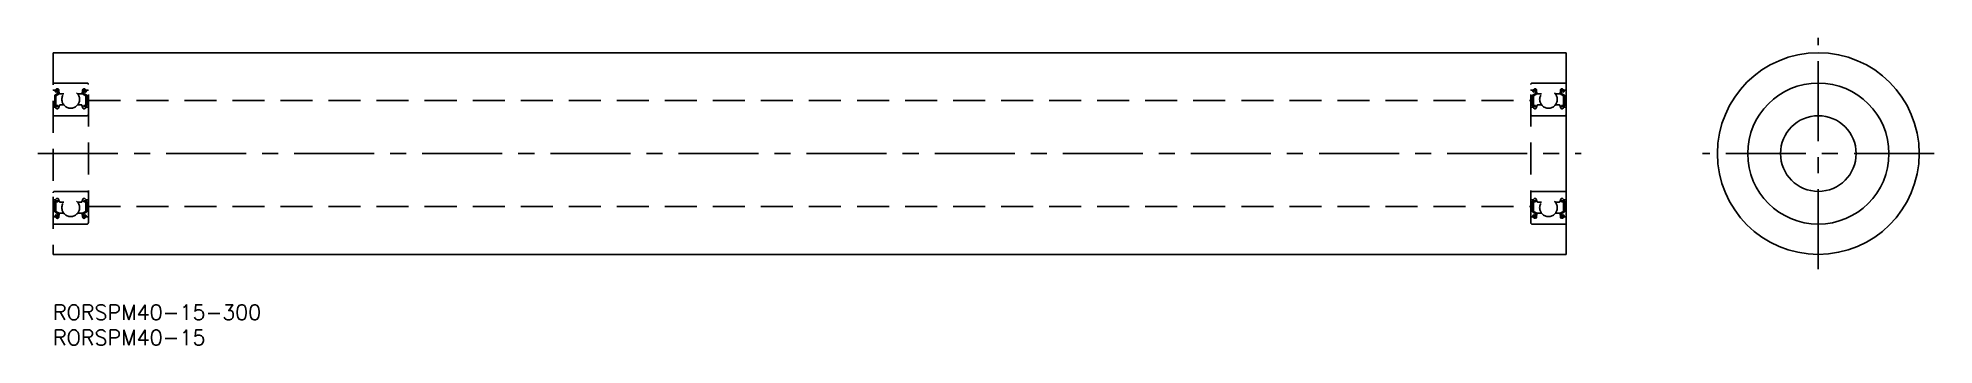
# Model space of a CAD drawing. Extents: x -3 to 373, y -8 to 53.
import ezdxf

# ---------------------------------------------------------------- set-up
doc = ezdxf.new("R2010")
doc.units = 0
doc.header["$LTSCALE"] = 0.5
doc.linetypes.add('CENTER', pattern=[50.8, 31.75, -6.35, 6.35, -6.35])
doc.linetypes.add('DASHED', pattern=[19.05, 12.7, -6.35])
for name, color, linetype in [('MSM_CENTER', 1, 'CENTER'), ('MSM_CONTINUOUS', 7, 'CONTINUOUS'), ('MSM_DASHED', 4, 'DASHED'), ('MSM_PART_NUMBER', 7, 'CONTINUOUS')]:
    doc.layers.add(name, color=color, linetype=linetype)
doc.styles.get("Standard").update_dxf_attribs({"font": 'txt.shx', "height": 3, "bigfont": 'bigfont.shx'})

# ---------------------------------------------------------------- blocks, each defined once
blk = doc.blocks.new('*U17')
at = {"layer": 'MSM_PART_NUMBER'}
blk.add_text('RORSPM40-15-300', height=3, dxfattribs=at).set_placement((0, -3))
blk = doc.blocks.new('*U18')
at = {"layer": 'MSM_PART_NUMBER'}
blk.add_text('RORSPM40-15', height=3, dxfattribs=at).set_placement((0, -8))

msp = doc.modelspace()

# ---------------------------------------------------------------- linework, layer by layer
at = {"layer": 'MSM_CENTER'}
for p, q in [((350, 7.05), (350, 52.95)), ((-3, 30), (303, 30)), ((372.95, 30), (327.05, 30))]:
    msp.add_line(p, q, dxfattribs=at)
at = {"layer": 'MSM_CONTINUOUS'}
for p, q in [((0, 50), (300, 50)), ((300, 50), (300, 10)), ((0, 10), (300, 10))]:
    msp.add_line(p, q, dxfattribs=at)
for radius in [20, 14, 7.5]:
    msp.add_circle((350, 30), radius, dxfattribs=at)
at = {"layer": 'MSM_DASHED'}
for p, q in [((0, 50), (0, 10)), ((0.1, 42.55), (0.46, 42.55)), ((6.7, 44), (0.3, 44)), ((0.98, 41.95), (0.33, 41.57)), ((0.33, 41.57), (0.33, 39.55)), ((0.45, 42.54), (0.62, 42.74)), ((0.6, 42.12), (0.46, 42.27)), ((1.18, 41.83), (0.53, 41.46)), ((0.53, 41.46), (0.53, 39.55)), ((0.6, 42.41), (0.77, 42.61)), ((0.74, 42.27), (0.6, 42.41)), ((0.6, 42.12), (0.74, 42.27)), ((0.95, 42.55), (0.98, 41.95)), ((1.15, 42.57), (1.2, 41.94)), ((1.18, 42.2), (1.18, 41.83)), ((2.14, 41.85), (1.3, 41.85)), ((4.86, 41.85), (5.7, 41.85)), ((5.85, 42.57), (5.8, 41.94)), ((5.82, 42.2), (5.82, 41.83)), ((5.82, 41.83), (6.47, 41.46)), ((6.05, 42.55), (6.02, 41.95)), ((6.02, 41.95), (6.67, 41.57)), ((6.4, 42.41), (6.23, 42.61)), ((6.26, 42.27), (6.4, 42.41)), ((6.4, 42.12), (6.26, 42.27)), ((6.55, 42.54), (6.38, 42.74)), ((6.4, 42.12), (6.54, 42.27)), ((6.47, 41.46), (6.47, 39.55)), ((6.9, 42.55), (6.54, 42.55)), ((6.67, 41.57), (6.67, 39.55)), ((7, 16.3), (7, 43.7)), ((293, 16.3), (293, 43.7)), ((293.1, 42.55), (293.46, 42.55)), ((299.7, 44), (293.3, 44)), ((293.98, 41.95), (293.33, 41.57)), ((293.33, 41.57), (293.33, 39.55)), ((293.45, 42.54), (293.62, 42.74)), ((293.6, 42.12), (293.46, 42.27)), ((294.18, 41.83), (293.53, 41.46)), ((293.53, 41.46), (293.53, 39.55)), ((293.6, 42.41), (293.77, 42.61)), ((293.74, 42.27), (293.6, 42.41)), ((293.6, 42.12), (293.74, 42.27)), ((293.95, 42.55), (293.98, 41.95)), ((294.15, 42.57), (294.2, 41.94)), ((294.18, 42.2), (294.18, 41.83)), ((295.14, 41.85), (294.3, 41.85)), ((297.86, 41.85), (298.7, 41.85)), ((298.85, 42.57), (298.8, 41.94)), ((298.82, 42.2), (298.82, 41.83)), ((298.82, 41.83), (299.47, 41.46)), ((299.05, 42.55), (299.02, 41.95)), ((299.02, 41.95), (299.67, 41.57)), ((299.4, 42.41), (299.23, 42.61)), ((299.26, 42.27), (299.4, 42.41)), ((299.4, 42.12), (299.26, 42.27)), ((299.55, 42.54), (299.38, 42.74)), ((299.4, 42.12), (299.54, 42.27)), ((299.47, 41.46), (299.47, 39.55)), ((299.9, 42.55), (299.54, 42.55)), ((299.67, 41.57), (299.67, 39.55)), ((0.1, 39.2), (0.45, 39.2)), ((0.45, 39.2), (0.64, 38.97)), ((0.93, 39.55), (0.53, 39.55)), ((0.53, 39.35), (0.93, 39.35)), ((0.79, 38.9), (0.89, 38.9)), ((0.93, 39.35), (0.93, 39.55)), ((1.08, 39.03), (1.28, 39.58)), ((2.14, 39.65), (1.37, 39.65)), ((4.86, 39.65), (5.63, 39.65)), ((5.92, 39.03), (5.72, 39.58)), ((6.07, 39.35), (6.07, 39.55)), ((6.07, 39.55), (6.47, 39.55)), ((6.47, 39.35), (6.07, 39.35)), ((6.21, 38.9), (6.11, 38.9)), ((6.55, 39.2), (6.36, 38.97)), ((6.9, 39.2), (6.55, 39.2)), ((7, 40.5), (293, 40.5)), ((293.1, 39.2), (293.45, 39.2)), ((293.45, 39.2), (293.64, 38.97)), ((293.93, 39.55), (293.53, 39.55)), ((293.53, 39.35), (293.93, 39.35)), ((293.79, 38.9), (293.89, 38.9)), ((293.93, 39.35), (293.93, 39.55)), ((294.08, 39.03), (294.28, 39.58)), ((295.14, 39.65), (294.37, 39.65)), ((297.86, 39.65), (298.63, 39.65)), ((298.92, 39.03), (298.72, 39.58)), ((299.07, 39.35), (299.07, 39.55)), ((299.07, 39.55), (299.47, 39.55)), ((299.47, 39.35), (299.07, 39.35)), ((299.21, 38.9), (299.11, 38.9)), ((299.55, 39.2), (299.36, 38.97)), ((299.9, 39.2), (299.55, 39.2)), ((6.7, 37.5), (0.3, 37.5)), ((299.7, 37.5), (293.3, 37.5)), ((0.1, 20.8), (0.45, 20.8)), ((6.7, 22.5), (0.3, 22.5)), ((0.33, 18.43), (0.33, 20.45)), ((0.45, 20.8), (0.64, 21.03)), ((0.53, 20.65), (0.93, 20.65)), ((0.53, 18.54), (0.53, 20.45)), ((0.93, 20.45), (0.53, 20.45)), ((0.79, 21.1), (0.89, 21.1)), ((0.93, 20.65), (0.93, 20.45)), ((1.08, 20.97), (1.28, 20.42)), ((2.14, 20.35), (1.37, 20.35)), ((4.86, 20.35), (5.63, 20.35)), ((5.92, 20.97), (5.72, 20.42)), ((6.07, 20.65), (6.07, 20.45)), ((6.47, 20.65), (6.07, 20.65)), ((6.07, 20.45), (6.47, 20.45)), ((6.21, 21.1), (6.11, 21.1)), ((6.55, 20.8), (6.36, 21.03)), ((6.47, 18.54), (6.47, 20.45)), ((6.9, 20.8), (6.55, 20.8)), ((6.67, 18.43), (6.67, 20.45)), ((7, 19.5), (293, 19.5)), ((293.1, 20.8), (293.45, 20.8)), ((299.7, 22.5), (293.3, 22.5)), ((293.33, 18.43), (293.33, 20.45)), ((293.45, 20.8), (293.64, 21.03)), ((293.53, 20.65), (293.93, 20.65)), ((293.53, 18.54), (293.53, 20.45)), ((293.93, 20.45), (293.53, 20.45)), ((293.79, 21.1), (293.89, 21.1)), ((293.93, 20.65), (293.93, 20.45)), ((294.08, 20.97), (294.28, 20.42)), ((295.14, 20.35), (294.37, 20.35)), ((297.86, 20.35), (298.63, 20.35)), ((298.92, 20.97), (298.72, 20.42)), ((299.07, 20.65), (299.07, 20.45)), ((299.47, 20.65), (299.07, 20.65)), ((299.07, 20.45), (299.47, 20.45)), ((299.21, 21.1), (299.11, 21.1)), ((299.55, 20.8), (299.36, 21.03)), ((299.47, 18.54), (299.47, 20.45)), ((299.9, 20.8), (299.55, 20.8)), ((299.67, 18.43), (299.67, 20.45)), ((0.1, 17.45), (0.46, 17.45)), ((6.7, 16), (0.3, 16)), ((0.98, 18.05), (0.33, 18.43)), ((0.45, 17.46), (0.62, 17.26)), ((0.6, 17.88), (0.46, 17.73)), ((1.18, 18.17), (0.53, 18.54)), ((0.6, 17.88), (0.74, 17.73)), ((0.74, 17.73), (0.6, 17.59)), ((0.6, 17.59), (0.77, 17.39)), ((0.95, 17.45), (0.98, 18.05)), ((1.15, 17.43), (1.2, 18.06)), ((1.18, 17.8), (1.18, 18.17)), ((2.14, 18.15), (1.3, 18.15)), ((1.72, 18.15), (1.72, 18.15)), ((1.93, 18.15), (1.93, 18.15)), ((4.86, 18.15), (5.7, 18.15)), ((5.85, 17.43), (5.8, 18.06)), ((5.82, 18.17), (6.47, 18.54)), ((5.82, 17.8), (5.82, 18.17)), ((6.02, 18.05), (6.67, 18.43)), ((6.05, 17.45), (6.02, 18.05)), ((6.4, 17.59), (6.23, 17.39)), ((6.4, 17.88), (6.26, 17.73)), ((6.26, 17.73), (6.4, 17.59)), ((6.55, 17.46), (6.38, 17.26)), ((6.4, 17.88), (6.54, 17.73)), ((6.9, 17.45), (6.54, 17.45)), ((293.1, 17.45), (293.46, 17.45)), ((299.7, 16), (293.3, 16)), ((293.98, 18.05), (293.33, 18.43)), ((293.45, 17.46), (293.62, 17.26)), ((293.6, 17.88), (293.46, 17.73)), ((294.18, 18.17), (293.53, 18.54)), ((293.6, 17.88), (293.74, 17.73)), ((293.74, 17.73), (293.6, 17.59)), ((293.6, 17.59), (293.77, 17.39)), ((293.95, 17.45), (293.98, 18.05)), ((294.15, 17.43), (294.2, 18.06)), ((294.18, 17.8), (294.18, 18.17)), ((295.14, 18.15), (294.3, 18.15)), ((294.72, 18.15), (294.72, 18.15)), ((294.93, 18.15), (294.93, 18.15)), ((297.86, 18.15), (298.7, 18.15)), ((298.85, 17.43), (298.8, 18.06)), ((298.82, 18.17), (299.47, 18.54)), ((298.82, 17.8), (298.82, 18.17)), ((299.02, 18.05), (299.67, 18.43)), ((299.05, 17.45), (299.02, 18.05)), ((299.4, 17.59), (299.23, 17.39)), ((299.4, 17.88), (299.26, 17.73)), ((299.26, 17.73), (299.4, 17.59)), ((299.55, 17.46), (299.38, 17.26)), ((299.4, 17.88), (299.54, 17.73)), ((299.9, 17.45), (299.54, 17.45))]:
    msp.add_line(p, q, dxfattribs=at)
for centre in [(3.5, 40.75), (296.5, 40.75), (3.5, 19.25), (296.5, 19.25)]:
    msp.add_circle(centre, 1.75, dxfattribs=at)
for centre, radius, start, end in [((0.3, 43.7), 0.3, 90, 180), ((0.1, 42.65), 0.1, 180, 270), ((0.6, 42.41), 0.2, 140.1364, 224.998), ((0.85, 42.55), 0.3, 4.9347, 140.1364), ((0.85, 42.55), 0.1, 3.1017, 139.9503), ((1.3, 41.95), 0.1, 184.9347, 270), ((5.7, 41.95), 0.1, 270, 355.0653), ((6.15, 42.55), 0.3, 39.8636, 175.0653), ((6.15, 42.55), 0.1, 40.0497, 176.8983), ((6.4, 42.41), 0.2, 315.002, 39.8636), ((6.7, 43.7), 0.3, 0, 90), ((6.9, 42.65), 0.1, 270, 0), ((293.3, 43.7), 0.3, 90, 180), ((293.1, 42.65), 0.1, 180, 270), ((293.6, 42.41), 0.2, 140.1364, 224.998), ((293.85, 42.55), 0.3, 4.9347, 140.1364), ((293.85, 42.55), 0.1, 3.1017, 139.9503), ((294.3, 41.95), 0.1, 184.9347, 270), ((298.7, 41.95), 0.1, 270, 355.0653), ((299.15, 42.55), 0.3, 39.8636, 175.0653), ((299.15, 42.55), 0.1, 40.0497, 176.8983), ((299.4, 42.41), 0.2, 315.002, 39.8636), ((299.7, 43.7), 0.3, 0, 90), ((299.9, 42.65), 0.1, 270, 0), ((0.1, 39.1), 0.1, 90, 180), ((0.3, 37.8), 0.3, 180, 270), ((0.53, 39.55), 0.2, 180, 270), ((0.79, 39.1), 0.2, 219.9772, 270), ((0.89, 39.1), 0.2, 270, 339.9926), ((1.37, 39.55), 0.1, 90, 159.9926), ((5.63, 39.55), 0.1, 20.0074, 90), ((6.11, 39.1), 0.2, 200.0074, 270), ((6.21, 39.1), 0.2, 270, 320.0228), ((6.47, 39.55), 0.2, 270, 0), ((6.7, 37.8), 0.3, 270, 0), ((6.9, 39.1), 0.1, 0, 90), ((293.1, 39.1), 0.1, 90, 180), ((293.3, 37.8), 0.3, 180, 270), ((293.53, 39.55), 0.2, 180, 270), ((293.79, 39.1), 0.2, 219.9772, 270), ((293.89, 39.1), 0.2, 270, 339.9926), ((294.37, 39.55), 0.1, 90, 159.9926), ((298.63, 39.55), 0.1, 20.0074, 90), ((299.11, 39.1), 0.2, 200.0074, 270), ((299.21, 39.1), 0.2, 270, 320.0228), ((299.47, 39.55), 0.2, 270, 0), ((299.7, 37.8), 0.3, 270, 0), ((299.9, 39.1), 0.1, 0, 90), ((0.3, 22.2), 0.3, 90, 180), ((0.1, 20.9), 0.1, 180, 270), ((0.53, 20.45), 0.2, 90, 180), ((0.79, 20.9), 0.2, 90, 140.0228), ((0.89, 20.9), 0.2, 20.0074, 90), ((1.37, 20.45), 0.1, 200.0074, 270), ((5.63, 20.45), 0.1, 270, 339.9926), ((6.11, 20.9), 0.2, 90, 159.9926), ((6.21, 20.9), 0.2, 39.9772, 90), ((6.47, 20.45), 0.2, 0, 90), ((6.7, 22.2), 0.3, 0, 90), ((6.9, 20.9), 0.1, 270, 0), ((293.3, 22.2), 0.3, 90, 180), ((293.1, 20.9), 0.1, 180, 270), ((293.53, 20.45), 0.2, 90, 180), ((293.79, 20.9), 0.2, 90, 140.0228), ((293.89, 20.9), 0.2, 20.0074, 90), ((294.37, 20.45), 0.1, 200.0074, 270), ((298.63, 20.45), 0.1, 270, 339.9926), ((299.11, 20.9), 0.2, 90, 159.9926), ((299.21, 20.9), 0.2, 39.9772, 90), ((299.47, 20.45), 0.2, 0, 90), ((299.7, 22.2), 0.3, 0, 90), ((299.9, 20.9), 0.1, 270, 0), ((0.1, 17.35), 0.1, 90, 180), ((0.3, 16.3), 0.3, 180, 270), ((0.6, 17.59), 0.2, 135.002, 219.8636), ((0.85, 17.45), 0.3, 219.8636, 355.0653), ((0.85, 17.45), 0.1, 220.0497, 356.8983), ((1.3, 18.05), 0.1, 90, 175.0653), ((5.7, 18.05), 0.1, 4.9347, 90), ((6.15, 17.45), 0.3, 184.9347, 320.1364), ((6.15, 17.45), 0.1, 183.1017, 319.9503), ((6.4, 17.59), 0.2, 320.1364, 44.998), ((6.7, 16.3), 0.3, 270, 0), ((6.9, 17.35), 0.1, 0, 90), ((293.1, 17.35), 0.1, 90, 180), ((293.3, 16.3), 0.3, 180, 270), ((293.6, 17.59), 0.2, 135.002, 219.8636), ((293.85, 17.45), 0.3, 219.8636, 355.0653), ((293.85, 17.45), 0.1, 220.0497, 356.8983), ((294.3, 18.05), 0.1, 90, 175.0653), ((298.7, 18.05), 0.1, 4.9347, 90), ((299.15, 17.45), 0.3, 184.9347, 320.1364), ((299.15, 17.45), 0.1, 183.1017, 319.9503), ((299.4, 17.59), 0.2, 320.1364, 44.998), ((299.7, 16.3), 0.3, 270, 0), ((299.9, 17.35), 0.1, 0, 90)]:
    msp.add_arc(centre, radius, start, end, dxfattribs=at)

# ---------------------------------------------------------------- block references
at = {"layer": 'MSM_CONTINUOUS'}
for name in ['*U17', '*U18']:
    msp.add_blockref(name, (0, 0), dxfattribs=at)

doc.saveas('drawing.dxf')
